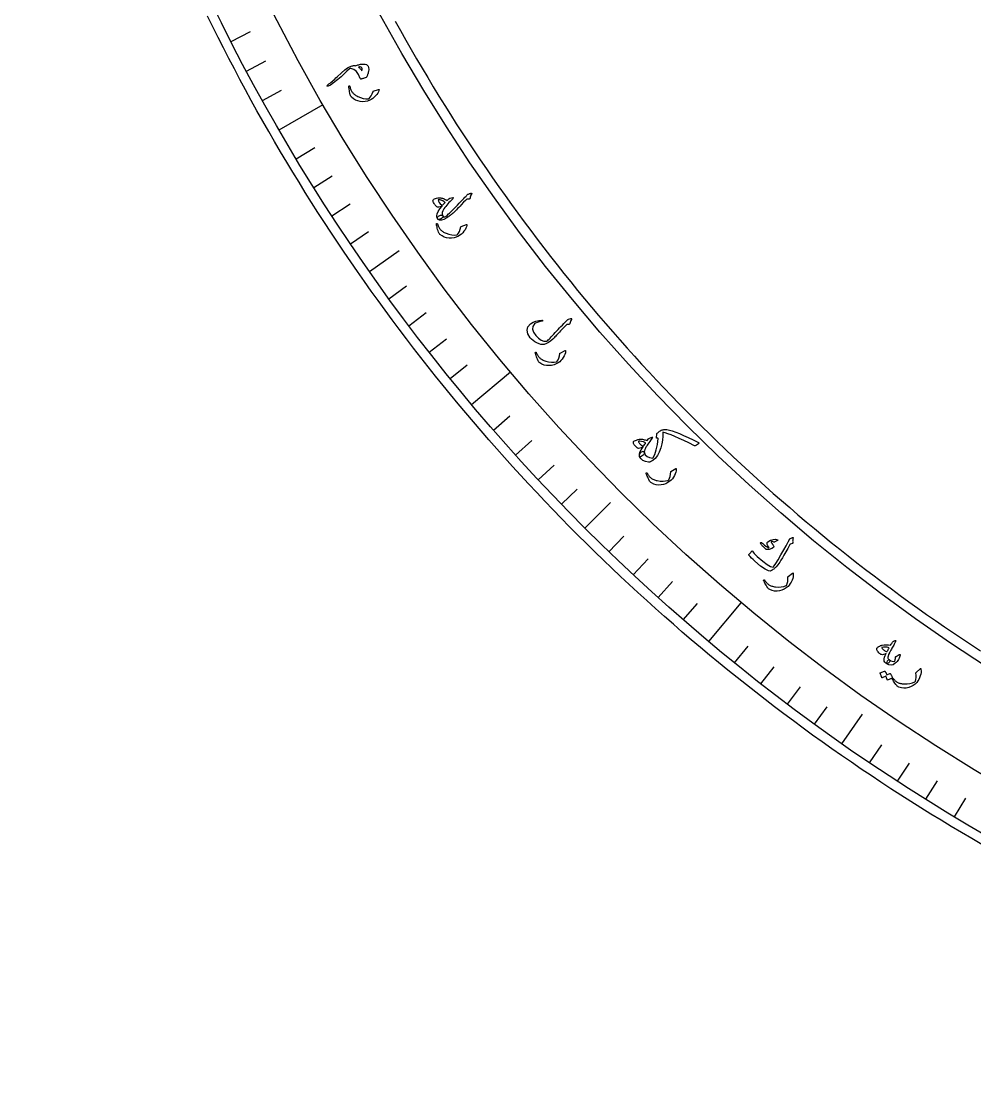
# Model space of a CAD drawing. Header units: millimetres. Extents: x -150 to 150, y -150 to 184.
# Drawn here: x -149.2 to -75.3, y -149.2 to -66.2 of the extents above; entities that cross this region are included whole.
import ezdxf

# ---------------------------------------------------------------- set-up
doc = ezdxf.new("R2010")
doc.units = ezdxf.units.MM
for name, color, linetype in [('CUT_INNER', 6, 'Continuous'), ('CUT_OUTER', 1, 'Continuous'), ('ENGRAVE', 7, 'Continuous'), ('ENGRAVE_FINE', 8, 'Continuous'), ('TEXT', 5, 'Continuous')]:
    doc.layers.add(name, color=color, linetype=linetype)

msp = doc.modelspace()

# ---------------------------------------------------------------- linework, layer by layer
at = {"layer": 'CUT_INNER'}
msp.add_lwpolyline([(-120.2406, -66.1797), (-119.8323, -66.9163), (-119.4194, -67.6503), (-119.0021, -68.3817), (-118.5803, -69.1106), (-118.154, -69.8369), (-117.7233, -70.5606), (-117.2881, -71.2816), (-116.8485, -71.9999), (-116.4045, -72.7155), (-115.9562, -73.4284), (-115.5034, -74.1385), (-115.0463, -74.8459), (-114.5849, -75.5504), (-114.1192, -76.252), (-113.6492, -76.9508), (-113.1749, -77.6467), (-112.6963, -78.3397), (-112.2135, -79.0297), (-111.7265, -79.7167), (-111.2353, -80.4008), (-110.7398, -81.0818), (-110.2402, -81.7597), (-109.7365, -82.4346), (-109.2286, -83.1064), (-108.7166, -83.775), (-108.2005, -84.4405), (-107.6804, -85.1029), (-107.1562, -85.762), (-106.6279, -86.4178), (-106.0957, -87.0705), (-105.5594, -87.7198), (-105.0192, -88.3659), (-104.475, -89.0086), (-103.9269, -89.648), (-103.3749, -90.284), (-102.819, -90.9166), (-102.2592, -91.5457), (-101.6955, -92.1715), (-101.1281, -92.7937), (-100.5568, -93.4125), (-99.9817, -94.0277), (-99.4029, -94.6394), (-98.8203, -95.2476), (-98.2341, -95.8521), (-97.6441, -96.4531), (-97.0504, -97.0504), (-96.4531, -97.6441), (-95.8521, -98.2341), (-95.2476, -98.8203), (-94.6394, -99.4029), (-94.0277, -99.9817), (-93.4125, -100.5568), (-92.7937, -101.1281), (-92.1715, -101.6955), (-91.5457, -102.2592), (-90.9166, -102.819), (-90.284, -103.3749), (-89.648, -103.9269), (-89.0086, -104.475), (-88.3659, -105.0192), (-87.7198, -105.5594), (-87.0705, -106.0957), (-86.4178, -106.6279), (-85.762, -107.1562), (-85.1029, -107.6804), (-84.4405, -108.2005), (-83.775, -108.7166), (-83.1064, -109.2286), (-82.4346, -109.7365), (-81.7597, -110.2402), (-81.0818, -110.7398), (-80.4008, -111.2353), (-79.7167, -111.7265), (-79.0297, -112.2135), (-78.3397, -112.6963), (-77.6467, -113.1749), (-76.9508, -113.6492), (-76.252, -114.1192), (-75.5504, -114.5849), (-74.8459, -115.0463)], dxfattribs=at)
at = {"layer": 'CUT_OUTER'}
msp.add_lwpolyline([(-74.7342, -130.0569), (-75.5308, -129.5959), (-76.3245, -129.13), (-77.1154, -128.6593), (-77.9034, -128.1837), (-78.6885, -127.7033), (-79.4705, -127.2181), (-80.2496, -126.728), (-81.0257, -126.2332), (-81.7987, -125.7337), (-82.5687, -125.2294), (-83.3355, -124.7204), (-84.0992, -124.2068), (-84.8598, -123.6884), (-85.6171, -123.1654), (-86.3712, -122.6377), (-87.1221, -122.1054), (-87.8697, -121.5686), (-88.614, -121.0271), (-89.3549, -120.4811), (-90.0925, -119.9306), (-90.8267, -119.3755), (-91.5574, -118.816), (-92.2847, -118.252), (-93.0086, -117.6835), (-93.7289, -117.1106), (-94.4457, -116.5333), (-95.159, -115.9516), (-95.8687, -115.3655), (-96.5747, -114.7751), (-97.2772, -114.1804), (-97.9759, -113.5813), (-98.671, -112.978), (-99.3624, -112.3705), (-100.05, -111.7587), (-100.7338, -111.1427), (-101.4139, -110.5225), (-102.0901, -109.8981), (-102.7626, -109.2697), (-103.4311, -108.6371), (-104.0957, -108.0004), (-104.7564, -107.3596), (-105.4132, -106.7148), (-106.066, -106.066), (-106.7148, -105.4132), (-107.3596, -104.7564), (-108.0004, -104.0957), (-108.6371, -103.4311), (-109.2697, -102.7626), (-109.8981, -102.0901), (-110.5225, -101.4139), (-111.1427, -100.7338), (-111.7587, -100.05), (-112.3705, -99.3624), (-112.978, -98.671), (-113.5813, -97.9759), (-114.1804, -97.2772), (-114.7751, -96.5747), (-115.3655, -95.8687), (-115.9516, -95.159), (-116.5333, -94.4457), (-117.1106, -93.7289), (-117.6835, -93.0086), (-118.252, -92.2847), (-118.816, -91.5574), (-119.3755, -90.8267), (-119.9306, -90.0925), (-120.4811, -89.3549), (-121.0271, -88.614), (-121.5686, -87.8697), (-122.1054, -87.1221), (-122.6377, -86.3712), (-123.1654, -85.6171), (-123.6884, -84.8598), (-124.2068, -84.0992), (-124.7204, -83.3355), (-125.2294, -82.5687), (-125.7337, -81.7987), (-126.2332, -81.0257), (-126.728, -80.2496), (-127.2181, -79.4705), (-127.7033, -78.6885), (-128.1837, -77.9034), (-128.6593, -77.1154), (-129.13, -76.3245), (-129.5959, -75.5308), (-130.0569, -74.7342), (-130.513, -73.9347), (-130.9642, -73.1325), (-131.4105, -72.3276), (-131.8518, -71.5199), (-132.2882, -70.7095), (-132.7196, -69.8965), (-133.1459, -69.0808), (-133.5673, -68.2625), (-133.9836, -67.4417), (-134.3949, -66.6183), (-134.8012, -65.7924)], dxfattribs=at)
at = {"layer": 'ENGRAVE'}
for points in [[(-129.2413, -74.6175), (-125.8404, -72.654)], [(-122.2462, -85.5977), (-119.9484, -83.9888)], [(-114.3206, -95.9264), (-111.3124, -93.4022)], [(-105.5251, -105.5251), (-103.5416, -103.5416)], [(-95.9264, -114.3206), (-93.4022, -111.3124)], [(-85.5977, -122.2462), (-83.9888, -119.9484)]]:
    msp.add_lwpolyline(points, dxfattribs=at)
for radius in [149.235, 145.308, 138.015]:
    msp.add_circle((0, 0), radius, dxfattribs=at)
at = {"layer": 'ENGRAVE_FINE'}
for points in [[(-132.9694, -67.7513), (-131.4698, -66.9872)], [(-131.7667, -70.0616), (-130.2807, -69.2715)], [(-130.5239, -72.3506), (-129.0519, -71.5346)], [(-127.9194, -76.8617), (-126.4767, -75.9949)], [(-126.5585, -79.0825), (-125.1312, -78.1906)], [(-125.159, -81.2792), (-123.7475, -80.3626)], [(-123.7214, -83.4512), (-122.3262, -82.51)], [(-120.7337, -87.7181), (-119.3721, -86.7289)], [(-119.1844, -89.8119), (-117.8403, -88.799)], [(-117.5988, -91.8782), (-116.2726, -90.8421)], [(-115.9774, -93.9166), (-114.6694, -92.8575)], [(-112.6291, -97.907), (-111.3589, -96.8028)], [(-110.9032, -99.8577), (-109.6525, -98.7316)], [(-109.1436, -101.778), (-107.9127, -100.6302)], [(-107.3507, -103.6673), (-106.14, -102.4982)], [(-103.6673, -107.3507), (-102.4982, -106.14)], [(-101.778, -109.1436), (-100.6302, -107.9127)], [(-99.8577, -110.9032), (-98.7316, -109.6525)], [(-97.907, -112.6291), (-96.8028, -111.3589)], [(-93.9166, -115.9774), (-92.8575, -114.6694)], [(-91.8782, -117.5988), (-90.8421, -116.2726)], [(-89.8119, -119.1844), (-88.799, -117.8403)], [(-87.7181, -120.7337), (-86.7289, -119.3721)], [(-83.4512, -123.7214), (-82.51, -122.3262)], [(-81.2792, -125.159), (-80.3626, -123.7475)], [(-79.0825, -126.5585), (-78.1906, -125.1312)], [(-76.8617, -127.9194), (-75.9949, -126.4767)]]:
    msp.add_lwpolyline(points, dxfattribs=at)
at = {"layer": 'TEXT'}
for points in [[(-123.3275, -69.643), (-123.2636, -69.62), (-123.1989, -69.5987), (-123.1336, -69.5792), (-123.0677, -69.5613), (-123.0013, -69.5459), (-122.9346, -69.5336), (-122.8676, -69.5245), (-122.8003, -69.5185), (-122.673, -69.5173), (-122.566, -69.5299), (-122.4795, -69.5565), (-122.4133, -69.597), (-122.3464, -69.678), (-122.3085, -69.7874), (-122.2994, -69.9254), (-122.3191, -70.0921), (-122.3284, -70.1402), (-122.3391, -70.1879), (-122.3512, -70.2353), (-122.3648, -70.2823), (-122.3796, -70.3291), (-122.3956, -70.3761), (-122.4127, -70.4231), (-122.431, -70.4702), (-122.4426, -70.4956), (-122.4565, -70.5163), (-122.4724, -70.5321), (-122.4906, -70.5432), (-122.5718, -70.5736), (-122.6446, -70.6004), (-122.7089, -70.6235), (-122.7648, -70.6429), (-122.8113, -70.6585), (-122.8478, -70.67), (-122.8741, -70.6776), (-122.8904, -70.6812), (-122.9133, -70.6802), (-122.9318, -70.6723), (-122.9457, -70.6575), (-122.9551, -70.6359), (-123.0775, -70.3306), (-123.2409, -70.0978), (-123.4459, -69.9374), (-123.6928, -69.8493), (-123.7179, -69.8475), (-123.7402, -69.8507), (-123.7596, -69.8589), (-123.7762, -69.8722), (-123.9857, -70.076), (-124.2067, -70.283), (-124.439, -70.4931), (-124.6828, -70.7063), (-125.0176, -70.9814), (-125.2697, -71.1596), (-125.4396, -71.2407), (-125.5271, -71.2245), (-125.5341, -71.2017), (-125.5258, -71.1758), (-125.5025, -71.1468), (-125.4639, -71.1149), (-125.3797, -71.0551), (-125.2936, -70.99), (-125.2057, -70.9197), (-125.1159, -70.844), (-125.0243, -70.7637), (-124.9308, -70.6792), (-124.8354, -70.5907), (-124.738, -70.4981), (-124.411, -70.1883), (-124.1448, -69.9552), (-123.9396, -69.7987), (-123.7955, -69.7185), (-123.7228, -69.6913), (-123.6539, -69.6696), (-123.5889, -69.6533), (-123.5277, -69.6425), (-123.4707, -69.6365), (-123.4184, -69.6346), (-123.3706, -69.6368), (-123.3275, -69.643)], [(-123.0849, -69.7567), (-123.0517, -69.7825), (-123.0186, -69.8108), (-122.9856, -69.8416), (-122.9527, -69.8748), (-122.9201, -69.9102), (-122.8878, -69.9476), (-122.8558, -69.9871), (-122.8242, -70.0285), (-122.8121, -69.938), (-122.8118, -69.8658), (-122.8235, -69.8119), (-122.8471, -69.7762), (-122.8939, -69.7443), (-122.9491, -69.7304), (-123.0127, -69.7345), (-123.0849, -69.7567)], [(-121.5277, -71.4804), (-121.5199, -71.4786), (-121.5133, -71.478), (-121.5077, -71.4787), (-121.5032, -71.4806), (-121.4963, -71.4902), (-121.4936, -71.5052), (-121.4949, -71.5257), (-121.5003, -71.5517), (-121.5399, -71.6637), (-121.597, -71.7739), (-121.6714, -71.8824), (-121.7634, -71.9891), (-121.8692, -72.0925), (-121.98, -72.1832), (-122.0961, -72.261), (-122.2173, -72.326), (-122.392, -72.3859), (-122.5729, -72.4211), (-122.7598, -72.4314), (-122.9528, -72.4169), (-123.144, -72.3758), (-123.3218, -72.3044), (-123.4862, -72.2027), (-123.637, -72.0708), (-123.6719, -72.0322), (-123.7001, -71.9896), (-123.7214, -71.943), (-123.7359, -71.8925), (-123.7598, -71.7706), (-123.7804, -71.66), (-123.7977, -71.5608), (-123.8116, -71.4729), (-123.8223, -71.3965), (-123.8294, -71.3319), (-123.833, -71.2791), (-123.8332, -71.2381), (-123.8314, -71.2286), (-123.8286, -71.2208), (-123.8247, -71.2149), (-123.8198, -71.2109), (-123.8123, -71.2075), (-123.8046, -71.2058), (-123.7964, -71.2057), (-123.788, -71.2073), (-123.7801, -71.211), (-123.7737, -71.2174), (-123.7688, -71.2265), (-123.7653, -71.2382), (-123.7458, -71.3107), (-123.7249, -71.3788), (-123.7026, -71.4424), (-123.6789, -71.5015), (-123.6535, -71.5566), (-123.6262, -71.6081), (-123.597, -71.6562), (-123.5659, -71.7006), (-123.5315, -71.743), (-123.4923, -71.7847), (-123.4482, -71.8257), (-123.3994, -71.8661), (-123.3455, -71.9056), (-123.2864, -71.9443), (-123.2221, -71.9819), (-123.1525, -72.0186), (-122.9423, -72.1129), (-122.7359, -72.1776), (-122.5331, -72.2129), (-122.3342, -72.2189), (-122.319, -72.2178), (-122.3035, -72.213), (-122.2879, -72.2044), (-122.2721, -72.192), (-122.1932, -72.0941), (-122.1158, -71.9678), (-122.0397, -71.8133), (-121.965, -71.6305), (-121.959, -71.6209), (-121.9529, -71.6137), (-121.9467, -71.6088), (-121.9403, -71.6063)], [(-114.3786, -79.5336), (-114.3577, -79.5282), (-114.3401, -79.5283), (-114.3258, -79.5337), (-114.3147, -79.5446), (-114.3088, -79.5572), (-114.3077, -79.5712), (-114.3113, -79.5866), (-114.3197, -79.6035), (-114.3687, -79.6823), (-114.4053, -79.7614), (-114.4295, -79.8407), (-114.4414, -79.9204), (-114.4504, -79.95), (-114.4681, -79.9719), (-114.4945, -79.9859), (-114.5295, -79.992), (-114.5493, -79.993), (-114.5692, -79.9938), (-114.5893, -79.9944), (-114.6095, -79.9948), (-114.6297, -79.9951), (-114.6498, -79.9957), (-114.6697, -79.9965), (-114.6895, -79.9974), (-114.7215, -80.0226), (-114.8034, -80.1035), (-114.9353, -80.2403), (-115.1171, -80.4329), (-115.2167, -80.5391), (-115.3107, -80.6382), (-115.3991, -80.7303), (-115.4819, -80.8153), (-115.559, -80.8929), (-115.6303, -80.9627), (-115.6959, -81.0246), (-115.7558, -81.0787), (-115.8133, -81.1283), (-115.8717, -81.1765), (-115.931, -81.2235), (-115.9912, -81.2692), (-116.0525, -81.3138), (-116.1151, -81.3573), (-116.1791, -81.3999), (-116.2444, -81.4415), (-116.4736, -81.5663), (-116.6632, -81.6278), (-116.8132, -81.626), (-116.9236, -81.5609), (-116.9578, -81.5145), (-116.9708, -81.4675), (-116.9625, -81.4198), (-116.9328, -81.3715), (-116.8893, -81.3271), (-116.8393, -81.291), (-116.7829, -81.2633), (-116.72, -81.244), (-116.6571, -81.233), (-116.6074, -81.235), (-116.571, -81.2501), (-116.5479, -81.2783), (-116.5334, -81.3024), (-116.5204, -81.324), (-116.5089, -81.3431), (-116.4987, -81.3597), (-116.4895, -81.3736), (-116.4805, -81.3849), (-116.4718, -81.3934), (-116.4634, -81.3993), (-116.4014, -81.3791), (-116.32, -81.3299), (-116.2191, -81.2517), (-116.0989, -81.1445), (-116.0293, -81.0782), (-115.9503, -81.001), (-115.8621, -80.9128), (-115.7645, -80.8137), (-115.6573, -80.7037), (-115.5399, -80.583), (-115.4125, -80.4515), (-115.275, -80.3093), (-115.1406, -80.17), (-115.0228, -80.0474), (-114.9214, -79.9415), (-114.8367, -79.8522), (-114.7683, -79.7797), (-114.7161, -79.7242), (-114.6803, -79.6857), (-114.6607, -79.6642), (-114.6335, -79.6387), (-114.6008, -79.6163), (-114.5627, -79.5971), (-114.5193, -79.5811), (-114.4964, -79.5748), (-114.475, -79.5686), (-114.4551, -79.5625), (-114.4368, -79.5565), (-114.4199, -79.5506), (-114.4046, -79.5448), (-114.3908, -79.5392), (-114.3786, -79.5336)], [(-116.4649, -80.7436), (-116.549, -80.8897), (-116.5904, -81.028), (-116.5893, -81.1588), (-116.5454, -81.2817), (-116.5347, -81.3164), (-116.5391, -81.3532), (-116.5586, -81.3921), (-116.5931, -81.4333), (-116.6136, -81.4521), (-116.6351, -81.4703), (-116.6576, -81.488), (-116.6812, -81.5051), (-116.7058, -81.5211), (-116.7317, -81.5353), (-116.7588, -81.5478), (-116.7871, -81.5585), (-116.8358, -81.5731), (-116.8753, -81.5788), (-116.9057, -81.5755), (-116.927, -81.5633), (-116.9674, -81.5054), (-116.9959, -81.4425), (-117.0125, -81.3745), (-117.0173, -81.3015), (-116.9852, -81.132), (-116.9039, -80.9479), (-116.7732, -80.7492), (-116.5933, -80.5359), (-116.7478, -80.5927), (-116.8714, -80.6205), (-116.964, -80.6191), (-117.0258, -80.5887), (-117.049, -80.5651), (-117.0724, -80.5395), (-117.0959, -80.5117), (-117.1196, -80.4818), (-117.1437, -80.4496), (-117.1682, -80.4148), (-117.1932, -80.3774), (-117.2187, -80.3375), (-117.263, -80.2625), (-117.2935, -80.2022), (-117.31, -80.1567), (-117.3126, -80.1259), (-117.3006, -80.0645), (-117.2779, -80.0168), (-117.2445, -79.9829), (-117.2005, -79.9627), (-117.0474, -79.9228), (-116.9259, -79.8962), (-116.836, -79.8827), (-116.7777, -79.8826), (-116.7131, -79.8925), (-116.6464, -79.9072), (-116.5777, -79.9268), (-116.5068, -79.9513), (-116.4339, -79.9807), (-116.3588, -80.0149), (-116.2816, -80.054), (-116.2024, -80.0979), (-116.0784, -79.982), (-116.0629, -79.9689), (-116.0486, -79.957), (-116.0353, -79.9461), (-116.0233, -79.9364), (-116.012, -79.9282), (-116.0014, -79.9219), (-115.9913, -79.9177), (-115.9817, -79.9154), (-115.772, -79.8722), (-115.7408, -79.8713), (-115.7317, -79.8862), (-115.7448, -79.9171), (-115.78, -79.964), (-115.8849, -80.0658), (-115.9842, -80.1666), (-116.0777, -80.2664), (-116.1656, -80.3653), (-116.248, -80.4627), (-116.3254, -80.5582), (-116.3977, -80.6518), (-116.4649, -80.7436)], [(-116.3582, -80.2562), (-116.3825, -80.2367), (-116.4082, -80.2169), (-116.4354, -80.1968), (-116.4641, -80.1764), (-116.4947, -80.1564), (-116.5278, -80.1375), (-116.5633, -80.1196), (-116.6013, -80.1027), (-116.6389, -80.0865), (-116.6765, -80.0729), (-116.7143, -80.0619), (-116.7522, -80.0535), (-116.79, -80.0479), (-116.8277, -80.0453), (-116.8651, -80.0459), (-116.9024, -80.0494), (-116.8839, -80.153), (-116.8346, -80.254), (-116.7545, -80.3524), (-116.6437, -80.4481), (-116.6185, -80.4575), (-116.5886, -80.456), (-116.5541, -80.4437), (-116.5149, -80.4205)], [(-114.7223, -81.9586), (-114.7148, -81.9561), (-114.7082, -81.9549), (-114.7026, -81.9551), (-114.6979, -81.9566), (-114.6903, -81.9656), (-114.6862, -81.9803), (-114.6857, -82.0009), (-114.6888, -82.0272), (-114.7183, -82.1422), (-114.7653, -82.2571), (-114.8299, -82.3718), (-114.9121, -82.4862), (-115.0083, -82.5986), (-115.1107, -82.6987), (-115.2194, -82.7865), (-115.3343, -82.8619), (-115.5031, -82.9371), (-115.6801, -82.9881), (-115.8654, -83.015), (-116.059, -83.0176), (-116.253, -82.9936), (-116.4365, -82.9382), (-116.6092, -82.8515), (-116.7711, -82.7334), (-116.8093, -82.698), (-116.8411, -82.6581), (-116.8665, -82.6136), (-116.8854, -82.5646), (-116.92, -82.4453), (-116.9503, -82.337), (-116.9763, -82.2397), (-116.998, -82.1533), (-117.0153, -82.0782), (-117.0281, -82.0145), (-117.0364, -81.9622), (-117.0402, -81.9214), (-117.0393, -81.9117), (-117.0372, -81.9037), (-117.0338, -81.8975), (-117.0293, -81.8931), (-117.0222, -81.889), (-117.0146, -81.8866), (-117.0065, -81.8858), (-116.9979, -81.8866), (-116.9898, -81.8896), (-116.9828, -81.8954), (-116.9771, -81.9041), (-116.9726, -81.9155), (-116.9468, -81.986), (-116.9199, -82.0519), (-116.892, -82.1132), (-116.8632, -82.17), (-116.8331, -82.2227), (-116.8013, -82.2716), (-116.768, -82.3169), (-116.7331, -82.3584), (-116.695, -82.3975), (-116.6523, -82.4356), (-116.6048, -82.4726), (-116.5526, -82.5085), (-116.4954, -82.5431), (-116.4331, -82.5763), (-116.3657, -82.6082), (-116.2931, -82.6386), (-116.0754, -82.7138), (-115.8641, -82.76), (-115.659, -82.7772), (-115.4603, -82.7656), (-115.4452, -82.7632), (-115.4303, -82.757), (-115.4155, -82.7471), (-115.4008, -82.7333), (-115.3309, -82.6288), (-115.2649, -82.4962), (-115.2029, -82.3355), (-115.1446, -82.1468), (-115.1396, -82.1368), (-115.1341, -82.129), (-115.1283, -82.1236), (-115.1222, -82.1205)], [(-106.6116, -89.2531), (-106.5971, -89.2504), (-106.5841, -89.2516), (-106.5726, -89.2568), (-106.5626, -89.2659), (-106.5558, -89.2777), (-106.5539, -89.2909), (-106.557, -89.3056), (-106.565, -89.3217), (-106.6141, -89.413), (-106.6514, -89.4979), (-106.6769, -89.5763), (-106.6908, -89.6483), (-106.6976, -89.672), (-106.7132, -89.6901), (-106.7375, -89.7028), (-106.7705, -89.7099), (-106.788, -89.7115), (-106.8048, -89.7131), (-106.8209, -89.7148), (-106.8362, -89.7165), (-106.8506, -89.7181), (-106.8639, -89.7194), (-106.876, -89.7205), (-106.887, -89.7213), (-106.9064, -89.7234), (-106.9263, -89.7299), (-106.9466, -89.7408), (-106.9672, -89.7562), (-107.0196, -89.8065), (-107.076, -89.8623), (-107.1364, -89.9235), (-107.2008, -89.9901), (-107.2694, -90.0619), (-107.3424, -90.1388), (-107.4196, -90.2207), (-107.5012, -90.3076), (-107.5815, -90.3956), (-107.6576, -90.4777), (-107.7293, -90.5539), (-107.7969, -90.6241), (-107.8602, -90.6888), (-107.9193, -90.7483), (-107.9742, -90.8025), (-108.025, -90.8515), (-108.181, -90.9899), (-108.3431, -91.1039), (-108.5113, -91.1935), (-108.6857, -91.2586), (-108.8037, -91.2783), (-108.9371, -91.2673), (-109.0858, -91.2257), (-109.2497, -91.1534), (-109.4118, -91.0617), (-109.5522, -90.9654), (-109.6707, -90.8648), (-109.7675, -90.7598), (-109.9571, -90.4533), (-110.0159, -90.171), (-109.9442, -89.9133), (-109.7424, -89.6804), (-109.5556, -89.5514), (-109.3466, -89.4571), (-109.1154, -89.3971), (-108.8622, -89.3713), (-108.8459, -89.3718), (-108.8329, -89.3756), (-108.8232, -89.3829), (-108.8169, -89.3935), (-108.8124, -89.4068), (-108.8112, -89.4186), (-108.8131, -89.429), (-108.8183, -89.438), (-108.8278, -89.4492), (-108.8389, -89.4576), (-108.8515, -89.4633), (-108.8658, -89.4662), (-109.0715, -89.511), (-109.237, -89.561), (-109.3621, -89.6165), (-109.4468, -89.6774), (-109.5757, -89.8737), (-109.6004, -90.0903), (-109.5206, -90.327), (-109.3362, -90.5835), (-109.1311, -90.7825), (-108.922, -90.9224), (-108.7092, -91.0033), (-108.4927, -91.0252), (-108.4387, -90.9756), (-108.3767, -90.9163), (-108.3068, -90.8472), (-108.229, -90.7684), (-108.1432, -90.6796), (-108.0494, -90.5802), (-107.9476, -90.4705), (-107.8377, -90.3503), (-107.7231, -90.2278), (-107.6099, -90.1078), (-107.4979, -89.9904), (-107.3873, -89.8754), (-107.2778, -89.7631), (-107.1693, -89.6538), (-107.0618, -89.5473), (-106.9553, -89.4437), (-106.8565, -89.3396), (-106.8435, -89.3297), (-106.8304, -89.3218), (-106.817, -89.3156), (-106.8035, -89.3114)], [(-107.0637, -91.7376), (-107.0564, -91.7344), (-107.0499, -91.7327), (-107.0443, -91.7324), (-107.0396, -91.7335), (-107.0311, -91.7417), (-107.0258, -91.7561), (-107.0235, -91.7765), (-107.0242, -91.803), (-107.0435, -91.9202), (-107.0803, -92.0387), (-107.1345, -92.1586), (-107.2063, -92.2799), (-107.2922, -92.4003), (-107.3854, -92.509), (-107.486, -92.606), (-107.5938, -92.6913), (-107.7553, -92.781), (-107.9272, -92.8474), (-108.1094, -92.8905), (-108.3019, -92.9101), (-108.4974, -92.9033), (-108.685, -92.8643), (-108.8647, -92.7931), (-109.0363, -92.6897), (-109.0775, -92.6578), (-109.1127, -92.6209), (-109.1419, -92.5788), (-109.165, -92.5316), (-109.21, -92.4158), (-109.2497, -92.3106), (-109.2842, -92.2159), (-109.3134, -92.1318), (-109.3373, -92.0585), (-109.3556, -91.9962), (-109.3685, -91.9449), (-109.3759, -91.9045), (-109.3758, -91.8948), (-109.3744, -91.8867), (-109.3716, -91.8802), (-109.3675, -91.8753), (-109.3608, -91.8707), (-109.3534, -91.8677), (-109.3454, -91.8662), (-109.3368, -91.8662), (-109.3284, -91.8685), (-109.321, -91.8736), (-109.3145, -91.8817), (-109.3091, -91.8927), (-109.2771, -91.9606), (-109.2446, -92.0239), (-109.2114, -92.0826), (-109.1777, -92.1366), (-109.143, -92.1864), (-109.1071, -92.2324), (-109.0699, -92.2745), (-109.0315, -92.3128), (-108.9901, -92.3484), (-108.9442, -92.3826), (-108.8936, -92.4152), (-108.8384, -92.4464), (-108.7785, -92.4759), (-108.7135, -92.5035), (-108.6435, -92.5293), (-108.5686, -92.5532), (-108.3451, -92.609), (-108.1305, -92.6364), (-107.9247, -92.6355), (-107.7278, -92.6064), (-107.713, -92.6027), (-107.6986, -92.5952), (-107.6848, -92.584), (-107.6714, -92.569), (-107.6109, -92.4587), (-107.5569, -92.3208), (-107.5092, -92.1553), (-107.4678, -91.9623), (-107.4636, -91.9518), (-107.4589, -91.9436), (-107.4536, -91.9377), (-107.4478, -91.9341)], [(-96.7204, -98.8796), (-96.6854, -98.9032), (-96.6742, -98.9292), (-96.6868, -98.9575), (-96.7233, -98.9883), (-96.8847, -99.0887), (-96.9276, -99.1127), (-96.9654, -99.1271), (-96.9981, -99.1318), (-97.0256, -99.1268), (-97.465, -98.9123), (-97.8661, -98.7207), (-98.229, -98.5524), (-98.5539, -98.4078), (-98.8407, -98.288), (-99.0897, -98.194), (-99.3008, -98.1262), (-99.4742, -98.0848), (-99.474, -98.3835), (-99.5013, -98.6838), (-99.556, -98.986), (-99.6382, -99.2899), (-99.7614, -99.6164), (-99.9062, -99.8884), (-100.073, -100.1057), (-100.2622, -100.2681), (-100.3612, -100.327), (-100.4507, -100.3673), (-100.5306, -100.389), (-100.6008, -100.3921), (-100.8352, -100.3471), (-101.0264, -100.2678), (-101.1743, -100.1543), (-101.2789, -100.0067), (-101.3047, -99.9246), (-101.2992, -99.8399), (-101.2623, -99.7525), (-101.1942, -99.6625), (-101.1301, -99.6005), (-101.0725, -99.5648), (-101.0214, -99.5554), (-100.9768, -99.5723), (-100.9622, -99.5886), (-100.948, -99.6134), (-100.9342, -99.6468), (-100.9209, -99.6887), (-100.8464, -99.8423), (-100.7137, -99.9605), (-100.5229, -100.0431), (-100.2742, -100.0899), (-100.1146, -99.801), (-99.9919, -99.4504), (-99.9055, -99.0385), (-99.8547, -98.5653), (-99.8564, -98.5549), (-99.8619, -98.5475), (-99.8711, -98.543), (-99.884, -98.5415), (-99.943, -98.5354), (-99.9559, -98.5332), (-99.9651, -98.5265), (-99.9705, -98.5154), (-99.9722, -98.4999), (-99.9508, -98.1986), (-99.9417, -98.1831), (-99.9148, -98.1545), (-99.8699, -98.1126), (-99.8071, -98.0575), (-99.7385, -98.0009), (-99.6789, -97.9576), (-99.6283, -97.9275), (-99.5867, -97.9107), (-99.5286, -97.8947), (-99.4725, -97.8818), (-99.4184, -97.872), (-99.3665, -97.8653), (-99.3165, -97.8616), (-99.2681, -97.8606), (-99.2215, -97.8623), (-99.1765, -97.8668), (-98.9788, -97.9086), (-98.75, -97.9751), (-98.49, -98.0661), (-98.1989, -98.1814), (-97.8764, -98.3207), (-97.5226, -98.4837), (-97.1373, -98.6701), (-96.7204, -98.8796)], [(-100.9209, -99.6887), (-100.9241, -99.7447), (-100.9511, -99.7999), (-101.0018, -99.8541), (-101.0763, -99.9074), (-101.17, -99.957), (-101.2394, -99.9796), (-101.2846, -99.9752), (-101.3055, -99.944), (-101.3075, -99.7996), (-101.2609, -99.6291), (-101.1657, -99.4324), (-101.0218, -99.2096), (-101.1625, -99.2833), (-101.2774, -99.3264), (-101.3665, -99.339), (-101.4297, -99.3209), (-101.4551, -99.3028), (-101.481, -99.282), (-101.5074, -99.2583), (-101.5344, -99.2318), (-101.5621, -99.2031), (-101.5907, -99.1727), (-101.6202, -99.1406), (-101.6506, -99.1068), (-101.701, -99.0442), (-101.7378, -98.9918), (-101.7608, -98.9496), (-101.7703, -98.9177), (-101.7656, -98.8566), (-101.7503, -98.8073), (-101.7244, -98.7697), (-101.6878, -98.7437), (-101.5408, -98.6836), (-101.4222, -98.6408), (-101.3321, -98.6154), (-101.2704, -98.6073), (-101.202, -98.6099), (-101.133, -98.6161), (-101.0635, -98.6257), (-100.9936, -98.6388), (-100.9226, -98.6556), (-100.8499, -98.6763), (-100.7756, -98.7008), (-100.6998, -98.7291), (-100.5976, -98.5997), (-100.5763, -98.573), (-100.5548, -98.5519), (-100.533, -98.5364), (-100.5108, -98.5263), (-100.3147, -98.4567), (-100.2852, -98.4534), (-100.2741, -98.4666), (-100.2813, -98.4963), (-100.3068, -98.5426), (-100.4046, -98.673), (-100.4935, -98.7933), (-100.5735, -98.9036), (-100.6447, -99.0037), (-100.7066, -99.0939), (-100.7585, -99.1745), (-100.8005, -99.2452), (-100.8325, -99.3063), (-100.8787, -99.4144), (-100.9089, -99.5142), (-100.9229, -99.6056), (-100.9209, -99.6887)], [(-100.8203, -98.9118), (-100.9823, -98.8326), (-101.1295, -98.7848), (-101.2619, -98.7685), (-101.3795, -98.7839), (-101.3724, -98.8213), (-101.356, -98.8621), (-101.3303, -98.9064), (-101.2954, -98.9542), (-101.2729, -98.9793), (-101.2492, -99.0037), (-101.2244, -99.0274), (-101.1985, -99.0504), (-101.171, -99.0722), (-101.1417, -99.0926), (-101.1105, -99.1115), (-101.0775, -99.1289), (-101.0297, -99.1394), (-100.981, -99.1224), (-100.9312, -99.078), (-100.8805, -99.0062), (-100.8598, -98.9704), (-100.8428, -98.9428), (-100.8296, -98.9232), (-100.8203, -98.9118)], [(-98.4903, -100.8864), (-98.4833, -100.8826), (-98.4771, -100.8803), (-98.4715, -100.8795), (-98.4667, -100.8802), (-98.4575, -100.8877), (-98.4509, -100.9015), (-98.4468, -100.9216), (-98.4452, -100.948), (-98.454, -101.0665), (-98.4801, -101.1879), (-98.5235, -101.3121), (-98.5842, -101.4392), (-98.6591, -101.5668), (-98.7423, -101.6834), (-98.8338, -101.7889), (-98.9337, -101.8835), (-99.0866, -101.9872), (-99.2518, -102.0686), (-99.4295, -102.1277), (-99.6195, -102.1643), (-99.8148, -102.1749), (-100.0051, -102.1527), (-100.1904, -102.0977), (-100.3706, -102.01), (-100.4144, -101.982), (-100.4528, -101.9482), (-100.4856, -101.9089), (-100.5128, -101.864), (-100.5679, -101.7527), (-100.6168, -101.6514), (-100.6595, -101.5602), (-100.6961, -101.479), (-100.7264, -101.4081), (-100.7502, -101.3477), (-100.7676, -101.2977), (-100.7785, -101.2581), (-100.7793, -101.2484), (-100.7787, -101.2402), (-100.7765, -101.2335), (-100.7728, -101.2283), (-100.7665, -101.2231), (-100.7594, -101.2194), (-100.7516, -101.2172), (-100.7431, -101.2165), (-100.7345, -101.218), (-100.7266, -101.2225), (-100.7195, -101.23), (-100.7131, -101.2404), (-100.6752, -101.3052), (-100.6371, -101.3654), (-100.5989, -101.4209), (-100.5605, -101.4717), (-100.5215, -101.5182), (-100.4817, -101.5608), (-100.4409, -101.5995), (-100.3992, -101.6342), (-100.3549, -101.666), (-100.3061, -101.696), (-100.2528, -101.724), (-100.1951, -101.7501), (-100.1327, -101.7742), (-100.0656, -101.7959), (-99.9936, -101.8154), (-99.9168, -101.8325), (-99.6893, -101.8682), (-99.4731, -101.8764), (-99.2682, -101.8573), (-99.0746, -101.8108), (-99.0602, -101.8058), (-99.0466, -101.7971), (-99.0338, -101.7847), (-99.0218, -101.7686), (-98.9713, -101.6534), (-98.9298, -101.5112), (-98.897, -101.3421), (-98.8729, -101.1461), (-98.8697, -101.1353), (-98.8657, -101.1268), (-98.8609, -101.1204), (-98.8554, -101.1163)], [(-89.3844, -106.2934), (-89.3956, -106.3427), (-89.4044, -106.3909), (-89.411, -106.438), (-89.4152, -106.4839), (-89.4169, -106.5288), (-89.4159, -106.573), (-89.4122, -106.6163), (-89.4058, -106.6588), (-89.4065, -106.6791), (-89.4153, -106.696), (-89.4321, -106.7096), (-89.457, -106.7199), (-89.5948, -106.7685), (-89.6092, -106.7743), (-89.6205, -106.7798), (-89.629, -106.7851), (-89.6345, -106.79), (-89.801, -107.0944), (-89.9529, -107.3682), (-90.0904, -107.6113), (-90.2135, -107.8237), (-90.3222, -108.005), (-90.4168, -108.1548), (-90.4972, -108.273), (-90.5634, -108.3596), (-90.6953, -108.5173), (-90.7399, -108.5649), (-90.7871, -108.6108), (-90.8368, -108.6548), (-90.8892, -108.6969), (-90.9444, -108.7371), (-91.0026, -108.7751), (-91.0638, -108.8109), (-91.1279, -108.8445), (-91.2891, -108.8392), (-91.5467, -108.7107), (-91.9002, -108.4584), (-92.3485, -108.0814), (-92.4835, -107.9577), (-92.6051, -107.8395), (-92.7135, -107.727), (-92.8086, -107.6201), (-92.8148, -107.6075), (-92.8164, -107.5954), (-92.8136, -107.5836), (-92.8063, -107.5723), (-92.7672, -107.5211), (-92.7313, -107.4749), (-92.6985, -107.4335), (-92.669, -107.397), (-92.6422, -107.3651), (-92.618, -107.3372), (-92.5962, -107.3133), (-92.5769, -107.2936), (-92.5654, -107.2831), (-92.5556, -107.2801), (-92.5475, -107.2848), (-92.541, -107.2969), (-92.4859, -107.3836), (-92.404, -107.4827), (-92.2954, -107.5943), (-92.16, -107.7182), (-91.7426, -108.0736), (-91.3985, -108.3308), (-91.1286, -108.4905), (-90.9334, -108.5533), (-90.8516, -108.4552), (-90.7225, -108.2607), (-90.5459, -107.9698), (-90.3215, -107.5826), (-90.0992, -107.1931), (-89.9319, -106.8977), (-89.8196, -106.6964), (-89.7627, -106.5891), (-89.7479, -106.559), (-89.734, -106.5309), (-89.7211, -106.5048), (-89.7092, -106.4806), (-89.6983, -106.4585), (-89.6888, -106.4388), (-89.6805, -106.4214), (-89.6736, -106.4063), (-89.6566, -106.375), (-89.636, -106.3489), (-89.6116, -106.3279), (-89.5835, -106.3122), (-89.4209, -106.2407), (-89.409, -106.2366), (-89.3991, -106.2357), (-89.3912, -106.2379), (-89.3853, -106.2432), (-89.3814, -106.2538), (-89.3799, -106.2656), (-89.3809, -106.2788), (-89.3844, -106.2934)], [(-90.5823, -106.4228), (-90.5771, -106.4287), (-90.574, -106.4354), (-90.573, -106.4431), (-90.5742, -106.4517), (-90.5773, -106.4577), (-90.5815, -106.4635), (-90.5868, -106.4689), (-90.5933, -106.4741), (-90.8038, -106.5869), (-90.8265, -106.5972), (-90.8462, -106.6031), (-90.863, -106.6047), (-90.8767, -106.6019), (-90.9261, -106.5794), (-90.9727, -106.5655), (-91.0164, -106.5603), (-91.0572, -106.5637), (-91.0714, -106.5715), (-91.0761, -106.589), (-91.0711, -106.616), (-91.0565, -106.6526), (-91.0441, -106.6738), (-91.0307, -106.6952), (-91.0164, -106.7168), (-91.0012, -106.7384), (-90.9848, -106.7603), (-90.9671, -106.7826), (-90.948, -106.8054), (-90.9277, -106.8286), (-90.8759, -106.9308), (-90.909, -107.022), (-91.0271, -107.1023), (-91.2304, -107.1714), (-91.3005, -107.1836), (-91.362, -107.1874), (-91.4149, -107.1826), (-91.4592, -107.1693), (-91.5009, -107.1465), (-91.5523, -107.1077), (-91.6135, -107.053), (-91.6843, -106.9823), (-91.7198, -106.9453), (-91.7522, -106.9089), (-91.7816, -106.8729), (-91.808, -106.8375), (-91.8318, -106.8031), (-91.8537, -106.7705), (-91.8736, -106.7395), (-91.8915, -106.7103), (-91.8994, -106.6886), (-91.9019, -106.6695), (-91.899, -106.653), (-91.8907, -106.639), (-91.878, -106.6281), (-91.8643, -106.6243), (-91.8498, -106.6275), (-91.8344, -106.6376), (-91.7878, -106.6726), (-91.7355, -106.7131), (-91.6776, -106.759), (-91.6141, -106.8104), (-91.4954, -106.9062), (-91.399, -106.9766), (-91.3249, -107.0216), (-91.2731, -107.0413), (-91.2647, -107.0419), (-91.2577, -107.0393), (-91.252, -107.0334), (-91.2477, -107.0243), (-91.2466, -107.0174), (-91.2482, -107.0088), (-91.2525, -106.9986), (-91.2595, -106.9867), (-91.3325, -106.8858), (-91.3614, -106.8418), (-91.382, -106.7993), (-91.3943, -106.7584), (-91.3984, -106.719), (-91.3959, -106.679), (-91.3853, -106.6446), (-91.3665, -106.6158), (-91.3395, -106.5927), (-91.1276, -106.4621), (-90.9309, -106.3902), (-90.7491, -106.3772), (-90.5823, -106.4228)], [(-89.4198, -109.007), (-89.4131, -109.0026), (-89.4071, -108.9998), (-89.4016, -108.9985), (-89.3968, -108.9987), (-89.387, -109.0054), (-89.3792, -109.0185), (-89.3734, -109.0382), (-89.3695, -109.0645), (-89.3681, -109.1832), (-89.3836, -109.3064), (-89.4161, -109.4339), (-89.4656, -109.5658), (-89.5292, -109.6993), (-89.602, -109.8227), (-89.6841, -109.9357), (-89.7754, -110.0385), (-89.9188, -110.155), (-90.0764, -110.2504), (-90.2483, -110.3246), (-90.4345, -110.3775), (-90.6282, -110.4049), (-90.8197, -110.3992), (-91.009, -110.3604), (-91.1961, -110.2886), (-91.2422, -110.2644), (-91.2833, -110.2341), (-91.3194, -110.1978), (-91.3504, -110.1554), (-91.4149, -110.0492), (-91.4723, -109.9525), (-91.5228, -109.8653), (-91.5662, -109.7876), (-91.6025, -109.7196), (-91.6315, -109.6614), (-91.6531, -109.6131), (-91.6674, -109.5747), (-91.669, -109.5651), (-91.6691, -109.5569), (-91.6675, -109.55), (-91.6642, -109.5445), (-91.6584, -109.5388), (-91.6517, -109.5345), (-91.6441, -109.5316), (-91.6356, -109.5301), (-91.627, -109.5309), (-91.6187, -109.5347), (-91.611, -109.5415), (-91.6037, -109.5514), (-91.5604, -109.6127), (-91.5173, -109.6694), (-91.4744, -109.7213), (-91.4317, -109.7687), (-91.3889, -109.8116), (-91.3455, -109.8506), (-91.3016, -109.8856), (-91.2571, -109.9166), (-91.2101, -109.9445), (-91.1589, -109.9701), (-91.1034, -109.9934), (-91.0437, -110.0145), (-90.9795, -110.0331), (-90.9107, -110.0489), (-90.8373, -110.0621), (-90.7593, -110.0726), (-90.5296, -110.0885), (-90.3134, -110.0781), (-90.111, -110.0413), (-89.9221, -109.9783), (-89.9082, -109.9721), (-89.8954, -109.9622), (-89.8837, -109.9488), (-89.8731, -109.9317), (-89.8328, -109.8125), (-89.8037, -109.6673), (-89.7856, -109.496), (-89.7785, -109.2987), (-89.7762, -109.2877), (-89.773, -109.2788), (-89.7688, -109.272), (-89.7637, -109.2674)], [(-81.4667, -114.2487), (-81.4316, -114.2416), (-81.4141, -114.2502), (-81.4142, -114.2745), (-81.432, -114.3147), (-81.4447, -114.3375), (-81.4619, -114.3693), (-81.4837, -114.4102), (-81.5099, -114.4601), (-81.5412, -114.5192), (-81.578, -114.588), (-81.6203, -114.6663), (-81.6681, -114.7543), (-81.7151, -114.8407), (-81.7571, -114.9181), (-81.7943, -114.9864), (-81.8266, -115.0456), (-81.8539, -115.0956), (-81.8761, -115.136), (-81.8931, -115.1668), (-81.9049, -115.1882), (-81.9759, -115.3252), (-82.0195, -115.44), (-82.0355, -115.5325), (-82.0241, -115.6026), (-82.0067, -115.6391), (-81.9794, -115.6742), (-81.9421, -115.708), (-81.8949, -115.7405), (-81.8704, -115.7645), (-81.8587, -115.7931), (-81.8597, -115.826), (-81.8736, -115.8634), (-81.8974, -115.9034), (-81.9258, -115.9409), (-81.9587, -115.9757), (-81.9963, -116.0079), (-82.0326, -116.0323), (-82.0642, -116.0472), (-82.091, -116.0527), (-82.113, -116.0487), (-82.2025, -115.984), (-82.2686, -115.9127), (-82.3113, -115.8348), (-82.3305, -115.7504), (-82.3256, -115.6499), (-82.2974, -115.5332), (-82.2459, -115.4002), (-82.1711, -115.251), (-82.2777, -115.2983), (-82.3728, -115.3274), (-82.4562, -115.3383), (-82.528, -115.3311), (-82.5768, -115.312), (-82.6282, -115.2813), (-82.6823, -115.239), (-82.7391, -115.185), (-82.7948, -115.1223), (-82.8379, -115.0648), (-82.8686, -115.0124), (-82.8866, -114.9651), (-82.8943, -114.9172), (-82.8916, -114.8749), (-82.8786, -114.838), (-82.8553, -114.8067), (-82.8189, -114.7728), (-82.7739, -114.7387), (-82.7203, -114.7043), (-82.6581, -114.6696), (-82.593, -114.6367), (-82.539, -114.6119), (-82.4961, -114.5953), (-82.4642, -114.5869), (-82.3092, -114.5704), (-82.1495, -114.565), (-81.9851, -114.5706), (-81.8158, -114.5871), (-81.7735, -114.5184), (-81.7363, -114.4596), (-81.7042, -114.4107), (-81.6773, -114.3716), (-81.6522, -114.3405), (-81.6258, -114.3156), (-81.598, -114.2968), (-81.5688, -114.2841)], [(-81.9407, -114.8124), (-82.0945, -114.7667), (-82.2366, -114.7439), (-82.367, -114.7443), (-82.4858, -114.7677), (-82.4973, -114.7743), (-82.5036, -114.7834), (-82.5045, -114.795), (-82.5001, -114.8091), (-82.4755, -114.8499), (-82.4452, -114.8892), (-82.4094, -114.927), (-82.368, -114.9633), (-82.321, -114.9981), (-82.2684, -115.0314), (-82.2102, -115.0632), (-82.1464, -115.0934), (-82.1356, -115.0969), (-82.123, -115.0985), (-82.1083, -115.0983), (-82.0917, -115.0963), (-82.0738, -115.0669), (-82.0556, -115.0358), (-82.0372, -115.0029), (-82.0184, -114.9682), (-81.9994, -114.9319), (-81.9801, -114.8938), (-81.9605, -114.854), (-81.9407, -114.8124)], [(-81.3962, -115.4712), (-81.1506, -115.326), (-81.12, -115.3126), (-81.0992, -115.3148), (-81.088, -115.3326), (-81.0866, -115.3659), (-81.1014, -115.4525), (-81.1249, -115.537), (-81.1573, -115.6196), (-81.1984, -115.7001), (-81.2489, -115.7789), (-81.3092, -115.8562), (-81.3794, -115.932), (-81.4595, -116.0063), (-81.62, -116.1134), (-81.7824, -116.1562), (-81.9468, -116.1346), (-82.113, -116.0487), (-82.1227, -116.0254), (-82.1174, -115.98), (-82.097, -115.9125), (-82.0616, -115.8229), (-82.038, -115.7782), (-82.0131, -115.7454), (-81.987, -115.7244), (-81.9595, -115.7153), (-81.9432, -115.7159), (-81.927, -115.7203), (-81.9109, -115.7285), (-81.8949, -115.7405), (-81.7977, -115.8047), (-81.7014, -115.8438), (-81.606, -115.8577), (-81.5117, -115.8465), (-81.5063, -115.8443), (-81.5016, -115.8395), (-81.4978, -115.8323), (-81.4948, -115.8225), (-81.4742, -115.7645), (-81.4595, -115.7012), (-81.4505, -115.6324), (-81.4474, -115.5583), (-81.4445, -115.5315), (-81.435, -115.508), (-81.4189, -115.4879), (-81.3962, -115.4712)], [(-81.8712, -116.7988), (-81.8639, -116.7975), (-81.856, -116.7992), (-81.8476, -116.8038), (-81.8387, -116.8113), (-81.8134, -116.8479), (-81.7901, -116.885), (-81.7688, -116.9226), (-81.7495, -116.9608), (-81.7321, -116.9998), (-81.7165, -117.0401), (-81.7027, -117.0817), (-81.6908, -117.1245), (-81.6903, -117.1354), (-81.6932, -117.1446), (-81.6994, -117.1521), (-81.7089, -117.1579), (-82.0584, -117.3027), (-82.0654, -117.3029), (-82.0722, -117.2982), (-82.0787, -117.2885), (-82.085, -117.2739), (-82.0881, -117.2622), (-82.0944, -117.2449), (-82.1039, -117.2218), (-82.1164, -117.193), (-82.1322, -117.1581), (-82.1511, -117.1168), (-82.1734, -117.069), (-82.1988, -117.0148), (-82.4732, -117.1244), (-82.4836, -117.1263), (-82.4925, -117.1223), (-82.4998, -117.1124), (-82.5055, -117.0965), (-82.5105, -117.0827), (-82.5186, -117.0616), (-82.53, -117.033), (-82.5446, -116.997), (-82.5629, -116.9534), (-82.5852, -116.9017), (-82.6115, -116.8419), (-82.6419, -116.7742), (-82.6437, -116.7652), (-82.6425, -116.7584), (-82.6382, -116.7537), (-82.6309, -116.7512), (-82.2845, -116.621), (-82.2771, -116.6197), (-82.2692, -116.6214), (-82.2609, -116.6261), (-82.2519, -116.6336), (-82.2295, -116.6634), (-82.209, -116.694), (-82.1904, -116.7256), (-82.1738, -116.758), (-82.1588, -116.7911), (-82.1455, -116.8247), (-82.1338, -116.8587), (-82.1237, -116.8932)], [(-79.5202, -116.4258), (-79.514, -116.4208), (-79.5082, -116.4174), (-79.5029, -116.4157), (-79.498, -116.4155), (-79.4877, -116.4213), (-79.4788, -116.4337), (-79.4713, -116.4528), (-79.4651, -116.4786), (-79.4533, -116.5968), (-79.4579, -116.7208), (-79.4791, -116.8507), (-79.5169, -116.9864), (-79.5685, -117.125), (-79.6303, -117.2543), (-79.7021, -117.3741), (-79.7841, -117.4845), (-79.9167, -117.6131), (-80.0653, -117.722), (-80.2301, -117.8109), (-80.4109, -117.88), (-80.6014, -117.9242), (-80.7927, -117.9353), (-80.9847, -117.9133), (-81.1773, -117.8581), (-81.2254, -117.8381), (-81.269, -117.8115), (-81.3081, -117.7785), (-81.3427, -117.7389), (-81.4163, -117.6388), (-81.482, -117.5476), (-81.5399, -117.4651), (-81.59, -117.3915), (-81.6321, -117.327), (-81.666, -117.2716), (-81.6918, -117.2253), (-81.7094, -117.1883), (-81.7119, -117.1789), (-81.7126, -117.1707), (-81.7116, -117.1637), (-81.7089, -117.1579), (-81.7036, -117.1517), (-81.6973, -117.1469), (-81.69, -117.1433), (-81.6817, -117.1411), (-81.673, -117.1411), (-81.6644, -117.1442), (-81.6561, -117.1503), (-81.648, -117.1595), (-81.5995, -117.2168), (-81.5516, -117.2694), (-81.5043, -117.3175), (-81.4576, -117.3609), (-81.4112, -117.3999), (-81.3646, -117.435), (-81.3177, -117.466), (-81.2707, -117.493), (-81.2215, -117.5166), (-81.1682, -117.5376), (-81.1109, -117.556), (-81.0495, -117.5717), (-80.984, -117.5846), (-80.914, -117.5944), (-80.8398, -117.6011), (-80.7612, -117.6047), (-80.5309, -117.6004), (-80.3165, -117.5711), (-80.1181, -117.5167), (-79.9355, -117.4374), (-79.9222, -117.4299), (-79.9103, -117.419), (-79.8998, -117.4046), (-79.8908, -117.3866), (-79.8611, -117.2644), (-79.8448, -117.1172), (-79.8418, -116.945), (-79.852, -116.7478), (-79.8507, -116.7366), (-79.8482, -116.7275), (-79.8447, -116.7204), (-79.84, -116.7153)]]:
    msp.add_lwpolyline(points, close=True, dxfattribs=at)

doc.saveas('drawing.dxf')
